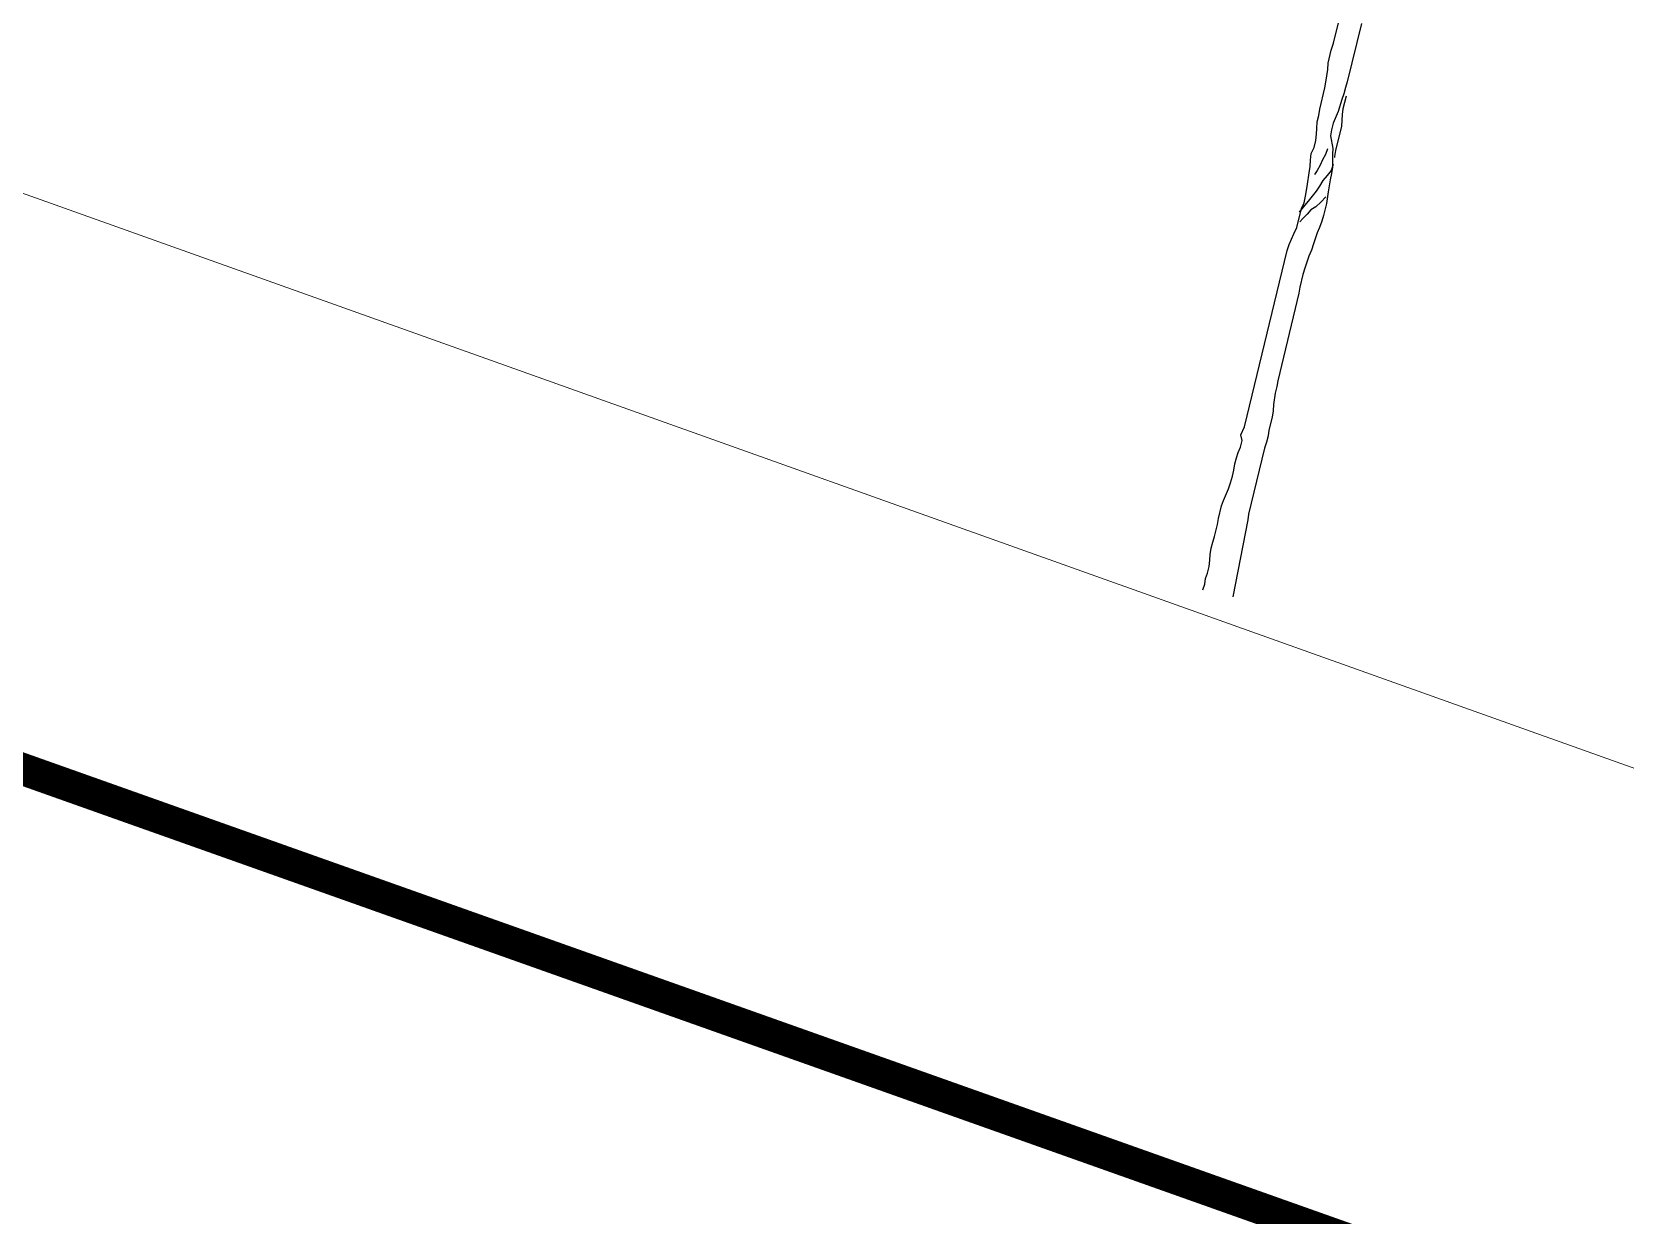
# Model space of a CAD drawing. Header units: inches. Extents: x 350994 to 353538, y 1581369 to 1583842.
# Drawn here: x 351418.094 to 351423.052, y 1583343.034 to 1583346.718 of the extents above; entities that cross this region are included whole.
import ezdxf

# ---------------------------------------------------------------- set-up
doc = ezdxf.new("R2010")
doc.units = ezdxf.units.IN
doc.header["$MEASUREMENT"] = 0
doc.linetypes.add('1', pattern=[0])
for name, color, linetype in [('EP TF', 5, 'Continuous'), ("ROAD'S", 1, '1'), ('TREE', 81, '1')]:
    doc.layers.add(name, color=color, linetype=linetype)
doc.styles.get("Standard").update_dxf_attribs({"font": 'arial.ttf'})
doc.linetypes.add('SILT_FENCE', pattern='A,0.5,-0.2,["EP",Standard,S=0.1,R=0,X=-0.1,Y=-0.05],-0.2', length=0.9)

# ---------------------------------------------------------------- blocks, each defined once
blk = doc.blocks.new('TREE_4')
at = {"color": 94}
for points in [[(-2.9, -31.8), (0, 0), (-2.9, 31.8), (0.1, 63.6), (0.1, 101.2), (-2.8, 135.9), (-8.5, 167.7), (-11.4, 202.4), (-11.3, 237.1), (-8.4, 268.9), (-8.4, 338.3), (-11.2, 370.1), (-11.2, 442.4), (-8.2, 474.2), (3.4, 543.6), (6.3, 578.3), (9.2, 615.8), (9.3, 650.5), (6.4, 685.2), (6.4, 719.9), (9.4, 751.7), (15.2, 783.5), (15.2, 821.1), (0.8, 850), (9.5, 896.3), (10, 1900.6), (12.9, 1935.3), (24.6, 1998.9), (33.3, 2036.5), (33.4, 2143.5), (39.2, 2178.2), (39.2, 2215.8), (36.4, 2247.6), (33.5, 2282.3), (27.8, 2345.9), (24.9, 2380.6), (19.2, 2415.3), (13.4, 2452.9), (22.1, 2487.6), (22.2, 2528), (16.4, 2562.7), (10.7, 2594.5), (4.9, 2629.3), (4.9, 2666.8), (2.1, 2701.5), (2.2, 2823), (-0.7, 2854.8), (-6.4, 2924.2), (-12.1, 2958.9), (-12.1, 3034), (-9.1, 3074.5), (-8.9, 3329)], [(115.3, 3216.1), (115, 2883.6), (112.1, 2851.8), (112.1, 2814.2), (109.1, 2782.4), (103.3, 2713), (91.7, 2643.6), (91.6, 2606), (94.5, 2571.3), (123.3, 2507.7), (129.1, 2475.9), (146.4, 2406.5), (149.2, 2371.8), (149.2, 2334.2), (152.1, 2302.4), (154.9, 2267.7), (160.7, 2204.1), (160.6, 2134.7), (157.7, 2102.9), (154.7, 2065.3), (148.9, 2033.5), (143.1, 1969.9), (140.2, 1932.3), (134.3, 1897.6), (128.5, 1828.2), (125.6, 1790.7), (125.5, 1718.4), (128.4, 1686.6), (128.3, 1188.2), (131.2, 1156.4), (131.1, 1118.8), (136.9, 1055.2), (142.6, 1020.5), (145.5, 985.8), (145.4, 910.6), (148.3, 878.8), (148.2, 844.1), (145.3, 809.4), (145, 433.6), (147.8, 401.8), (167.8, -30.6)], [(126.5, 2805.5), (126.4, 2733.2), (129.3, 2701.4), (140.8, 2637.8), (140.7, 2499), (143.5, 2467.2), (143.5, 2461.4)], [(94.4, 2499.1), (91.5, 2464.4), (82.8, 2432.6), (77, 2400.8), (68.3, 2369), (59.6, 2343)], [(146.4, 2420.9), (143.5, 2386.3), (129, 2354.5), (111.6, 2322.7), (100, 2288), (88.4, 2256.2), (59.4, 2192.6), (45, 2163.7), (30.5, 2131.9), (24.7, 2123.3)], [(149.1, 2238.8), (128.8, 2204.1), (108.6, 2172.3), (85.4, 2149.2), (70.9, 2120.3), (53.6, 2091.4), (42, 2071.2)]]:
    blk.add_lwpolyline(points, dxfattribs=at)

msp = doc.modelspace()

# ---------------------------------------------------------------- linework, layer by layer
at = {"layer": 'EP TF', "color": 252, "linetype": 'SILT_FENCE', "lineweight": 5, "ltscale": 6, "elevation": 97.3019}
msp.add_lwpolyline([(351410.7009, 1583348.8448), (351433.1559, 1583340.8279), (351460.5841, 1583331.2238), (351487.8668, 1583321.8027), (351514.8197, 1583312.7469), (351543.3316, 1583302.9045), (351570.3744, 1583293.6637), (351592.8654, 1583287.361)], dxfattribs=at)
at = {"layer": "ROAD'S", "lineweight": 5, "const_width": 0.1}
msp.add_lwpolyline([(351411.9352, 1583346.8679), (351414.5217, 1583345.6808), (351483.0798, 1583321.341), (351517.0891, 1583309.8937), (351589.2178, 1583285.857), (351593.8246, 1583286.3686), (351610.4963, 1583337.0698), (351608.7189, 1583338.5607), (351606.6029, 1583339.3097), (351528.0004, 1583365.7394), (351449.9877, 1583391.929), (351428.6894, 1583399.389), (351425.4329, 1583399.1964), (351423.5707, 1583399.1783), (351410.2327, 1583349.2502)], close=True, dxfattribs=at)

# ---------------------------------------------------------------- block references
at = {"layer": 'TREE', "lineweight": 5, "xscale": 0.0005632341247466223, "yscale": 0.0005632341530485974, "zscale": 0.0005632341444477617, "rotation": 346.4411541233163}
msp.add_blockref('TREE_4', (351421.7436, 1583344.9982), dxfattribs=at)

doc.saveas('drawing.dxf')
